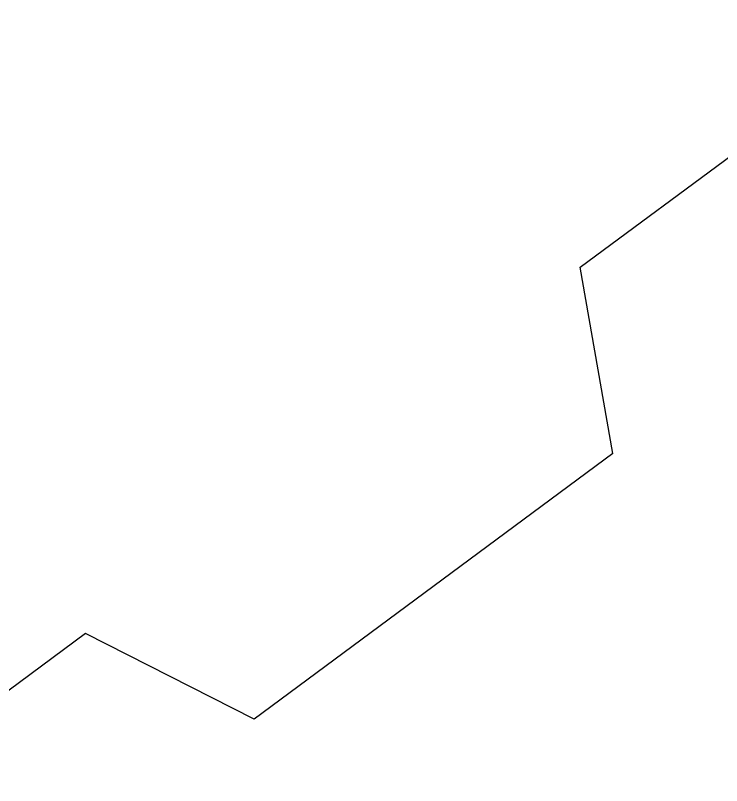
# Model space of a CAD drawing. Header units: inches. Extents: x 69218137 to 69222609, y 27671114 to 27674487.
# Drawn here: x 69219342 to 69220373, y 27671427 to 27672551 of the extents above; entities that cross this region are included whole.
import ezdxf

# ---------------------------------------------------------------- set-up
doc = ezdxf.new("R2010")
doc.units = ezdxf.units.IN
doc.header["$LTSCALE"] = 25
doc.header["$MEASUREMENT"] = 0
doc.layers.add('A-SITE', color=3, linetype='CONTINUOUS')

msp = doc.modelspace()

# ---------------------------------------------------------------- linework, layer by layer
at = {"layer": 'A-SITE'}
for p, q in [((69220166.5, 27672183.7), (69220662.8, 27672551)), ((69220214.2, 27671911.7), (69220166.5, 27672183.7)), ((69220214.2, 27671911.7), (69219690.5, 27671524.1)), ((69219444.3, 27671649.1), (69219144.7, 27671427.4)), ((69219690.5, 27671524.1), (69219444.3, 27671649.1))]:
    msp.add_line(p, q, dxfattribs=at)

doc.saveas('drawing.dxf')
